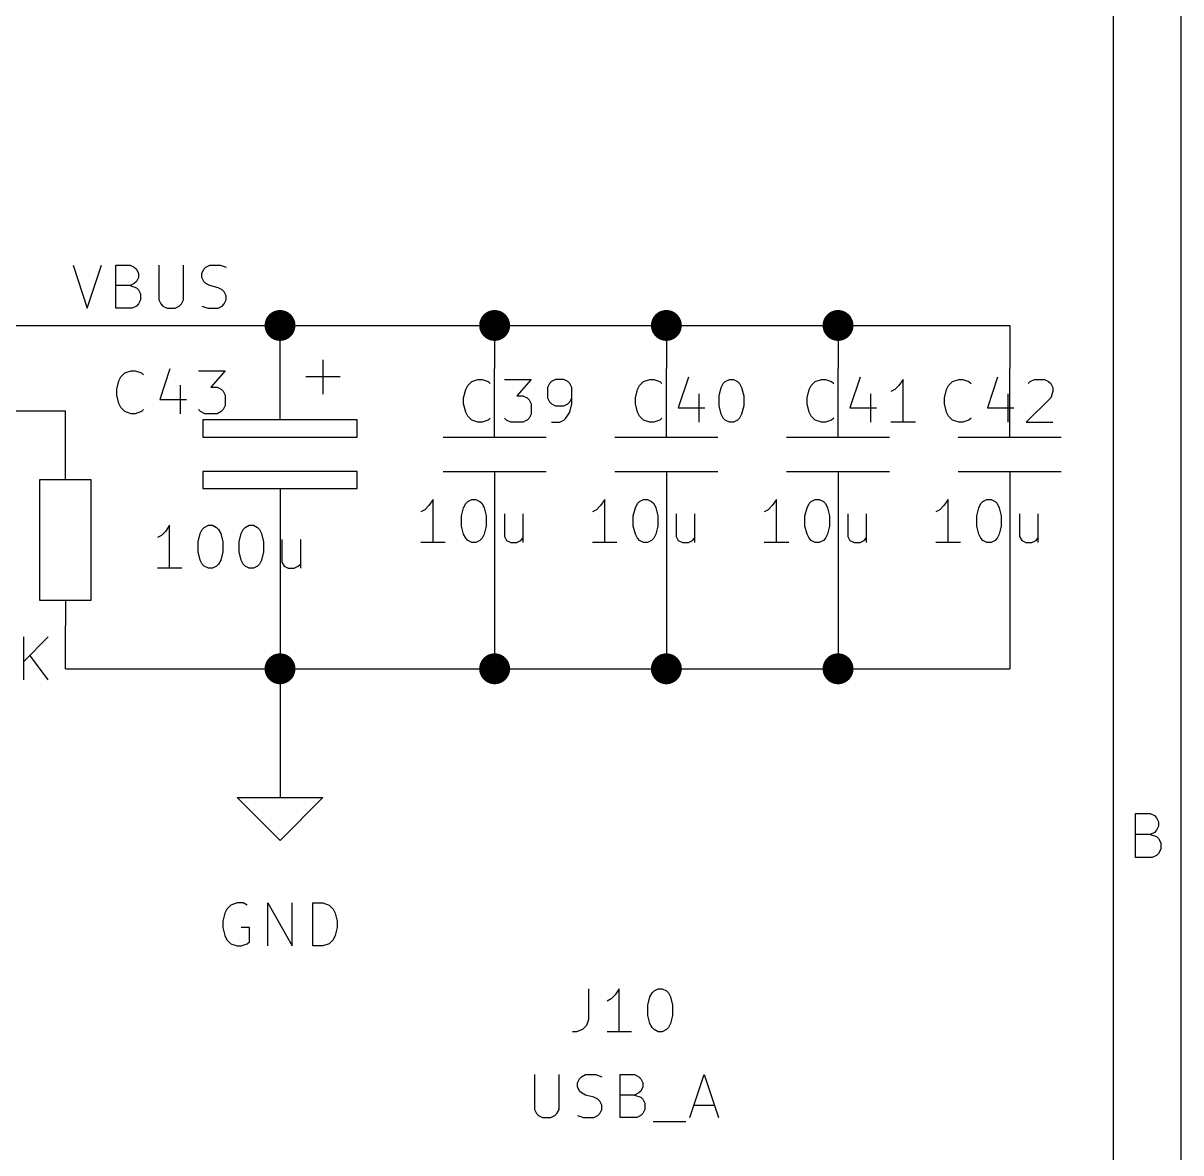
# Model space of a CAD drawing. Extents: x 0.4 to 11.3, y -7.9 to -0.4.
# Drawn here: x 9.951 to 11.299, y -3.714 to -2.398 of the extents above; entities that cross this region are included whole.
import ezdxf

# ---------------------------------------------------------------- set-up
doc = ezdxf.new("R2010")
doc.units = 0
doc.header["$MEASUREMENT"] = 0
for name, color, linetype in [('CYAN2', 4, 'CONTINUOUS'), ('GRAY1', 251, 'CONTINUOUS'), ('GREEN3', 91, 'CONTINUOUS'), ('RED2', 1, 'CONTINUOUS')]:
    doc.layers.add(name, color=color, linetype=linetype)

msp = doc.modelspace()

# ---------------------------------------------------------------- linework, layer by layer
at = {"layer": 'CYAN2', "linetype": 'CONTINUOUS'}
for p, q in [((10.0694, -2.8052), (10.0766, -2.8028)), ((10.0766, -2.8028), (10.0813, -2.8028)), ((10.0813, -2.8028), (10.0885, -2.8052)), ((10.1218, -2.8004), (10.1099, -2.8361)), ((10.1551, -2.8028), (10.1861, -2.8028)), ((10.1861, -2.8028), (10.1694, -2.8219)), ((10.0599, -2.8242), (10.0623, -2.8147)), ((10.0623, -2.8147), (10.0647, -2.8099)), ((10.0647, -2.8099), (10.0694, -2.8052)), ((10.0885, -2.8052), (10.0909, -2.8076)), ((10.4687, -2.8199), (10.4734, -2.8152)), ((10.4687, -2.8199), (10.4734, -2.8152)), ((10.4734, -2.8152), (10.4806, -2.8128)), ((10.4734, -2.8152), (10.4806, -2.8128)), ((10.4806, -2.8128), (10.4853, -2.8128)), ((10.4806, -2.8128), (10.4853, -2.8128)), ((10.4853, -2.8128), (10.4925, -2.8152)), ((10.4853, -2.8128), (10.4925, -2.8152)), ((10.4925, -2.8152), (10.4949, -2.8176)), ((10.4925, -2.8152), (10.4949, -2.8176)), ((10.5115, -2.8128), (10.5425, -2.8128)), ((10.5115, -2.8128), (10.5425, -2.8128)), ((10.5425, -2.8128), (10.5258, -2.8319)), ((10.5425, -2.8128), (10.5258, -2.8319)), ((10.5639, -2.8176), (10.5615, -2.8223)), ((10.5639, -2.8176), (10.5615, -2.8223)), ((10.5663, -2.8152), (10.5639, -2.8176)), ((10.5663, -2.8152), (10.5639, -2.8176)), ((10.571, -2.8128), (10.5663, -2.8152)), ((10.571, -2.8128), (10.5663, -2.8152)), ((10.5806, -2.8128), (10.571, -2.8128)), ((10.5806, -2.8128), (10.571, -2.8128)), ((10.5853, -2.8152), (10.5806, -2.8128)), ((10.5853, -2.8152), (10.5806, -2.8128)), ((10.5877, -2.8176), (10.5853, -2.8152)), ((10.5877, -2.8176), (10.5853, -2.8152)), ((10.5901, -2.8223), (10.5877, -2.8176)), ((10.5901, -2.8223), (10.5877, -2.8176)), ((10.6687, -2.8199), (10.6734, -2.8152)), ((10.6687, -2.8199), (10.6734, -2.8152)), ((10.6734, -2.8152), (10.6806, -2.8128)), ((10.6734, -2.8152), (10.6806, -2.8128)), ((10.6806, -2.8128), (10.6853, -2.8128)), ((10.6806, -2.8128), (10.6853, -2.8128)), ((10.6853, -2.8128), (10.6925, -2.8152)), ((10.6853, -2.8128), (10.6925, -2.8152)), ((10.6925, -2.8152), (10.6949, -2.8176)), ((10.6925, -2.8152), (10.6949, -2.8176)), ((10.7258, -2.8104), (10.7139, -2.8461)), ((10.7258, -2.8104), (10.7139, -2.8461)), ((10.7639, -2.8223), (10.7663, -2.8176)), ((10.7639, -2.8223), (10.7663, -2.8176)), ((10.7663, -2.8176), (10.7687, -2.8152)), ((10.7663, -2.8176), (10.7687, -2.8152)), ((10.7687, -2.8152), (10.7734, -2.8128)), ((10.7687, -2.8152), (10.7734, -2.8128)), ((10.7734, -2.8128), (10.7782, -2.8128)), ((10.7734, -2.8128), (10.7782, -2.8128)), ((10.7782, -2.8128), (10.7829, -2.8152)), ((10.7782, -2.8128), (10.7829, -2.8152)), ((10.7829, -2.8152), (10.7853, -2.8176)), ((10.7829, -2.8152), (10.7853, -2.8176)), ((10.7853, -2.8176), (10.7877, -2.8223)), ((10.7853, -2.8176), (10.7877, -2.8223)), ((10.8687, -2.8199), (10.8734, -2.8152)), ((10.8687, -2.8199), (10.8734, -2.8152)), ((10.8734, -2.8152), (10.8806, -2.8128)), ((10.8734, -2.8152), (10.8806, -2.8128)), ((10.8806, -2.8128), (10.8853, -2.8128)), ((10.8806, -2.8128), (10.8853, -2.8128)), ((10.8853, -2.8128), (10.8925, -2.8152)), ((10.8853, -2.8128), (10.8925, -2.8152)), ((10.8925, -2.8152), (10.8949, -2.8176)), ((10.8925, -2.8152), (10.8949, -2.8176)), ((10.9258, -2.8104), (10.9139, -2.8461)), ((10.9258, -2.8104), (10.9139, -2.8461)), ((10.9758, -2.8128), (10.971, -2.8199)), ((10.9758, -2.8128), (10.971, -2.8199)), ((10.9758, -2.8628), (10.9758, -2.8128)), ((10.9758, -2.8628), (10.9758, -2.8128)), ((11.0287, -2.8199), (11.0334, -2.8152)), ((11.0287, -2.8199), (11.0334, -2.8152)), ((11.0334, -2.8152), (11.0406, -2.8128)), ((11.0334, -2.8152), (11.0406, -2.8128)), ((11.0406, -2.8128), (11.0453, -2.8128)), ((11.0406, -2.8128), (11.0453, -2.8128)), ((11.0453, -2.8128), (11.0525, -2.8152)), ((11.0453, -2.8128), (11.0525, -2.8152)), ((11.0525, -2.8152), (11.0549, -2.8176)), ((11.0525, -2.8152), (11.0549, -2.8176)), ((11.0858, -2.8104), (11.0739, -2.8461)), ((11.0858, -2.8104), (11.0739, -2.8461)), ((11.1215, -2.8176), (11.1239, -2.8152)), ((11.1215, -2.8176), (11.1239, -2.8152)), ((11.1239, -2.8152), (11.1287, -2.8128)), ((11.1239, -2.8152), (11.1287, -2.8128)), ((11.1287, -2.8128), (11.1406, -2.8128)), ((11.1287, -2.8128), (11.1406, -2.8128)), ((11.1406, -2.8128), (11.1453, -2.8152)), ((11.1406, -2.8128), (11.1453, -2.8152)), ((11.1453, -2.8152), (11.1477, -2.8176)), ((11.1453, -2.8152), (11.1477, -2.8176)), ((11.1477, -2.8176), (11.1501, -2.8223)), ((11.1477, -2.8176), (11.1501, -2.8223)), ((10.0599, -2.8314), (10.0599, -2.8242)), ((10.0623, -2.8409), (10.0599, -2.8314)), ((10.1337, -2.8195), (10.1337, -2.8528)), ((10.1694, -2.8219), (10.1766, -2.8219)), ((10.1766, -2.8219), (10.1813, -2.8242)), ((10.1813, -2.8242), (10.1837, -2.8266)), ((10.1837, -2.8266), (10.1861, -2.8314)), ((10.1861, -2.8314), (10.1861, -2.8433)), ((10.4639, -2.8342), (10.4663, -2.8247)), ((10.4639, -2.8342), (10.4663, -2.8247)), ((10.4663, -2.8247), (10.4687, -2.8199)), ((10.4663, -2.8247), (10.4687, -2.8199)), ((10.5615, -2.8223), (10.5615, -2.8342)), ((10.5615, -2.8223), (10.5615, -2.8342)), ((10.5901, -2.8414), (10.5901, -2.8223)), ((10.5901, -2.8414), (10.5901, -2.8223)), ((10.6639, -2.8342), (10.6663, -2.8247)), ((10.6639, -2.8342), (10.6663, -2.8247)), ((10.6663, -2.8247), (10.6687, -2.8199)), ((10.6663, -2.8247), (10.6687, -2.8199)), ((10.7377, -2.8295), (10.7377, -2.8628)), ((10.7377, -2.8295), (10.7377, -2.8628)), ((10.7615, -2.8319), (10.7639, -2.8223)), ((10.7615, -2.8319), (10.7639, -2.8223)), ((10.7877, -2.8223), (10.7901, -2.8319)), ((10.7877, -2.8223), (10.7901, -2.8319)), ((10.8639, -2.8342), (10.8663, -2.8247)), ((10.8639, -2.8342), (10.8663, -2.8247)), ((10.8663, -2.8247), (10.8687, -2.8199)), ((10.8663, -2.8247), (10.8687, -2.8199)), ((10.9377, -2.8295), (10.9377, -2.8628)), ((10.9377, -2.8295), (10.9377, -2.8628)), ((10.9663, -2.8247), (10.9615, -2.8271)), ((10.9663, -2.8247), (10.9615, -2.8271)), ((10.971, -2.8199), (10.9663, -2.8247)), ((10.971, -2.8199), (10.9663, -2.8247)), ((11.0239, -2.8342), (11.0263, -2.8247)), ((11.0239, -2.8342), (11.0263, -2.8247)), ((11.0263, -2.8247), (11.0287, -2.8199)), ((11.0263, -2.8247), (11.0287, -2.8199)), ((11.0977, -2.8295), (11.0977, -2.8628)), ((11.0977, -2.8295), (11.0977, -2.8628)), ((11.1501, -2.8271), (11.1477, -2.8342)), ((11.1501, -2.8271), (11.1477, -2.8342)), ((11.1501, -2.8223), (11.1501, -2.8271)), ((11.1501, -2.8223), (11.1501, -2.8271)), ((10.0647, -2.8457), (10.0623, -2.8409)), ((10.1099, -2.8361), (10.1409, -2.8361)), ((10.1861, -2.8433), (10.1837, -2.848)), ((10.4639, -2.8414), (10.4639, -2.8342)), ((10.4639, -2.8414), (10.4639, -2.8342)), ((10.4663, -2.8509), (10.4639, -2.8414)), ((10.4663, -2.8509), (10.4639, -2.8414)), ((10.5258, -2.8319), (10.5329, -2.8319)), ((10.5258, -2.8319), (10.5329, -2.8319)), ((10.5329, -2.8319), (10.5377, -2.8342)), ((10.5329, -2.8319), (10.5377, -2.8342)), ((10.5377, -2.8342), (10.5401, -2.8366)), ((10.5377, -2.8342), (10.5401, -2.8366)), ((10.5401, -2.8366), (10.5425, -2.8414)), ((10.5401, -2.8366), (10.5425, -2.8414)), ((10.5425, -2.8414), (10.5425, -2.8533)), ((10.5425, -2.8414), (10.5425, -2.8533)), ((10.5615, -2.8342), (10.5639, -2.839)), ((10.5615, -2.8342), (10.5639, -2.839)), ((10.5639, -2.839), (10.5663, -2.8414)), ((10.5639, -2.839), (10.5663, -2.8414)), ((10.5663, -2.8414), (10.571, -2.8438)), ((10.5663, -2.8414), (10.571, -2.8438)), ((10.571, -2.8438), (10.5806, -2.8438)), ((10.571, -2.8438), (10.5806, -2.8438)), ((10.5806, -2.8438), (10.5853, -2.8414)), ((10.5806, -2.8438), (10.5853, -2.8414)), ((10.5853, -2.8414), (10.5877, -2.839)), ((10.5853, -2.8414), (10.5877, -2.839)), ((10.5877, -2.839), (10.5901, -2.8342)), ((10.5877, -2.839), (10.5901, -2.8342)), ((10.5877, -2.8509), (10.5901, -2.8414)), ((10.5877, -2.8509), (10.5901, -2.8414)), ((10.6639, -2.8414), (10.6639, -2.8342)), ((10.6639, -2.8414), (10.6639, -2.8342)), ((10.6663, -2.8509), (10.6639, -2.8414)), ((10.6663, -2.8509), (10.6639, -2.8414)), ((10.7615, -2.8438), (10.7615, -2.8319)), ((10.7615, -2.8438), (10.7615, -2.8319)), ((10.7639, -2.8533), (10.7615, -2.8438)), ((10.7639, -2.8533), (10.7615, -2.8438)), ((10.7901, -2.8438), (10.7877, -2.8533)), ((10.7901, -2.8438), (10.7877, -2.8533)), ((10.7901, -2.8319), (10.7901, -2.8438)), ((10.7901, -2.8319), (10.7901, -2.8438)), ((10.8639, -2.8414), (10.8639, -2.8342)), ((10.8639, -2.8414), (10.8639, -2.8342)), ((10.8663, -2.8509), (10.8639, -2.8414)), ((10.8663, -2.8509), (10.8639, -2.8414)), ((11.0239, -2.8414), (11.0239, -2.8342)), ((11.0239, -2.8414), (11.0239, -2.8342)), ((11.0263, -2.8509), (11.0239, -2.8414)), ((11.0263, -2.8509), (11.0239, -2.8414)), ((11.1477, -2.8342), (11.1191, -2.8628)), ((11.1477, -2.8342), (11.1191, -2.8628)), ((10.0694, -2.8504), (10.0647, -2.8457)), ((10.0766, -2.8528), (10.0694, -2.8504)), ((10.0813, -2.8528), (10.0766, -2.8528)), ((10.0885, -2.8504), (10.0813, -2.8528)), ((10.0909, -2.848), (10.0885, -2.8504)), ((10.1575, -2.8504), (10.1551, -2.848)), ((10.1623, -2.8528), (10.1575, -2.8504)), ((10.1766, -2.8528), (10.1623, -2.8528)), ((10.1813, -2.8504), (10.1766, -2.8528)), ((10.1837, -2.848), (10.1813, -2.8504)), ((10.4687, -2.8557), (10.4663, -2.8509)), ((10.4687, -2.8557), (10.4663, -2.8509)), ((10.4734, -2.8604), (10.4687, -2.8557)), ((10.4734, -2.8604), (10.4687, -2.8557)), ((10.4949, -2.858), (10.4925, -2.8604)), ((10.4949, -2.858), (10.4925, -2.8604)), ((10.5139, -2.8604), (10.5115, -2.858)), ((10.5139, -2.8604), (10.5115, -2.858)), ((10.5401, -2.858), (10.5377, -2.8604)), ((10.5401, -2.858), (10.5377, -2.8604)), ((10.5425, -2.8533), (10.5401, -2.858)), ((10.5425, -2.8533), (10.5401, -2.858)), ((10.5806, -2.8604), (10.5829, -2.858)), ((10.5806, -2.8604), (10.5829, -2.858)), ((10.5829, -2.858), (10.5877, -2.8509)), ((10.5829, -2.858), (10.5877, -2.8509)), ((10.6687, -2.8557), (10.6663, -2.8509)), ((10.6687, -2.8557), (10.6663, -2.8509)), ((10.6734, -2.8604), (10.6687, -2.8557)), ((10.6734, -2.8604), (10.6687, -2.8557)), ((10.6949, -2.858), (10.6925, -2.8604)), ((10.6949, -2.858), (10.6925, -2.8604)), ((10.7139, -2.8461), (10.7449, -2.8461)), ((10.7139, -2.8461), (10.7449, -2.8461)), ((10.7663, -2.858), (10.7639, -2.8533)), ((10.7663, -2.858), (10.7639, -2.8533)), ((10.7687, -2.8604), (10.7663, -2.858)), ((10.7687, -2.8604), (10.7663, -2.858)), ((10.7853, -2.858), (10.7829, -2.8604)), ((10.7853, -2.858), (10.7829, -2.8604)), ((10.7877, -2.8533), (10.7853, -2.858)), ((10.7877, -2.8533), (10.7853, -2.858)), ((10.8687, -2.8557), (10.8663, -2.8509)), ((10.8687, -2.8557), (10.8663, -2.8509)), ((10.8734, -2.8604), (10.8687, -2.8557)), ((10.8734, -2.8604), (10.8687, -2.8557)), ((10.8949, -2.858), (10.8925, -2.8604)), ((10.8949, -2.858), (10.8925, -2.8604)), ((10.9139, -2.8461), (10.9449, -2.8461)), ((10.9139, -2.8461), (10.9449, -2.8461)), ((11.0287, -2.8557), (11.0263, -2.8509)), ((11.0287, -2.8557), (11.0263, -2.8509)), ((11.0334, -2.8604), (11.0287, -2.8557)), ((11.0334, -2.8604), (11.0287, -2.8557)), ((11.0549, -2.858), (11.0525, -2.8604)), ((11.0549, -2.858), (11.0525, -2.8604)), ((11.0739, -2.8461), (11.1049, -2.8461)), ((11.0739, -2.8461), (11.1049, -2.8461)), ((10.4806, -2.8628), (10.4734, -2.8604)), ((10.4806, -2.8628), (10.4734, -2.8604)), ((10.4853, -2.8628), (10.4806, -2.8628)), ((10.4853, -2.8628), (10.4806, -2.8628)), ((10.4925, -2.8604), (10.4853, -2.8628)), ((10.4925, -2.8604), (10.4853, -2.8628)), ((10.5187, -2.8628), (10.5139, -2.8604)), ((10.5187, -2.8628), (10.5139, -2.8604)), ((10.5329, -2.8628), (10.5187, -2.8628)), ((10.5329, -2.8628), (10.5187, -2.8628)), ((10.5377, -2.8604), (10.5329, -2.8628)), ((10.5377, -2.8604), (10.5329, -2.8628)), ((10.5663, -2.8628), (10.5758, -2.8628)), ((10.5663, -2.8628), (10.5758, -2.8628)), ((10.5758, -2.8628), (10.5806, -2.8604)), ((10.5758, -2.8628), (10.5806, -2.8604)), ((10.6806, -2.8628), (10.6734, -2.8604)), ((10.6806, -2.8628), (10.6734, -2.8604)), ((10.6853, -2.8628), (10.6806, -2.8628)), ((10.6853, -2.8628), (10.6806, -2.8628)), ((10.6925, -2.8604), (10.6853, -2.8628)), ((10.6925, -2.8604), (10.6853, -2.8628)), ((10.7734, -2.8628), (10.7687, -2.8604)), ((10.7734, -2.8628), (10.7687, -2.8604)), ((10.7782, -2.8628), (10.7734, -2.8628)), ((10.7782, -2.8628), (10.7734, -2.8628)), ((10.7829, -2.8604), (10.7782, -2.8628)), ((10.7829, -2.8604), (10.7782, -2.8628)), ((10.8806, -2.8628), (10.8734, -2.8604)), ((10.8806, -2.8628), (10.8734, -2.8604)), ((10.8853, -2.8628), (10.8806, -2.8628)), ((10.8853, -2.8628), (10.8806, -2.8628)), ((10.8925, -2.8604), (10.8853, -2.8628)), ((10.8925, -2.8604), (10.8853, -2.8628)), ((10.9901, -2.8628), (10.9615, -2.8628)), ((10.9901, -2.8628), (10.9615, -2.8628)), ((11.0406, -2.8628), (11.0334, -2.8604)), ((11.0406, -2.8628), (11.0334, -2.8604)), ((11.0453, -2.8628), (11.0406, -2.8628)), ((11.0453, -2.8628), (11.0406, -2.8628)), ((11.0525, -2.8604), (11.0453, -2.8628)), ((11.0525, -2.8604), (11.0453, -2.8628)), ((11.1191, -2.8628), (11.1501, -2.8628)), ((11.1191, -2.8628), (11.1501, -2.8628)), ((10.4282, -2.9528), (10.4234, -2.9599)), ((10.4282, -2.9528), (10.4234, -2.9599)), ((10.4282, -3.0028), (10.4282, -2.9528)), ((10.4282, -3.0028), (10.4282, -2.9528)), ((10.4687, -2.9552), (10.4734, -2.9528)), ((10.4687, -2.9552), (10.4734, -2.9528)), ((10.4734, -2.9528), (10.4782, -2.9528)), ((10.4734, -2.9528), (10.4782, -2.9528)), ((10.4782, -2.9528), (10.4829, -2.9552)), ((10.4782, -2.9528), (10.4829, -2.9552)), ((10.6282, -2.9528), (10.6234, -2.9599)), ((10.6282, -2.9528), (10.6234, -2.9599)), ((10.6282, -3.0028), (10.6282, -2.9528)), ((10.6282, -3.0028), (10.6282, -2.9528)), ((10.6687, -2.9552), (10.6734, -2.9528)), ((10.6687, -2.9552), (10.6734, -2.9528)), ((10.6734, -2.9528), (10.6782, -2.9528)), ((10.6734, -2.9528), (10.6782, -2.9528)), ((10.6782, -2.9528), (10.6829, -2.9552)), ((10.6782, -2.9528), (10.6829, -2.9552)), ((10.8282, -2.9528), (10.8234, -2.9599)), ((10.8282, -2.9528), (10.8234, -2.9599)), ((10.8282, -3.0028), (10.8282, -2.9528)), ((10.8282, -3.0028), (10.8282, -2.9528)), ((10.8687, -2.9552), (10.8734, -2.9528)), ((10.8687, -2.9552), (10.8734, -2.9528)), ((10.8734, -2.9528), (10.8782, -2.9528)), ((10.8734, -2.9528), (10.8782, -2.9528)), ((10.8782, -2.9528), (10.8829, -2.9552)), ((10.8782, -2.9528), (10.8829, -2.9552)), ((11.0282, -2.9528), (11.0234, -2.9599)), ((11.0282, -2.9528), (11.0234, -2.9599)), ((11.0282, -3.0028), (11.0282, -2.9528)), ((11.0282, -3.0028), (11.0282, -2.9528)), ((11.0687, -2.9552), (11.0734, -2.9528)), ((11.0687, -2.9552), (11.0734, -2.9528)), ((11.0734, -2.9528), (11.0782, -2.9528)), ((11.0734, -2.9528), (11.0782, -2.9528)), ((11.0782, -2.9528), (11.0829, -2.9552)), ((11.0782, -2.9528), (11.0829, -2.9552)), ((10.4187, -2.9647), (10.4139, -2.9671)), ((10.4187, -2.9647), (10.4139, -2.9671)), ((10.4234, -2.9599), (10.4187, -2.9647)), ((10.4234, -2.9599), (10.4187, -2.9647)), ((10.4615, -2.9719), (10.4639, -2.9623)), ((10.4615, -2.9719), (10.4639, -2.9623)), ((10.4639, -2.9623), (10.4663, -2.9576)), ((10.4639, -2.9623), (10.4663, -2.9576)), ((10.4663, -2.9576), (10.4687, -2.9552)), ((10.4663, -2.9576), (10.4687, -2.9552)), ((10.4829, -2.9552), (10.4853, -2.9576)), ((10.4829, -2.9552), (10.4853, -2.9576)), ((10.4853, -2.9576), (10.4877, -2.9623)), ((10.4853, -2.9576), (10.4877, -2.9623)), ((10.4877, -2.9623), (10.4901, -2.9719)), ((10.4877, -2.9623), (10.4901, -2.9719)), ((10.6187, -2.9647), (10.6139, -2.9671)), ((10.6187, -2.9647), (10.6139, -2.9671)), ((10.6234, -2.9599), (10.6187, -2.9647)), ((10.6234, -2.9599), (10.6187, -2.9647)), ((10.6615, -2.9719), (10.6639, -2.9623)), ((10.6615, -2.9719), (10.6639, -2.9623)), ((10.6639, -2.9623), (10.6663, -2.9576)), ((10.6639, -2.9623), (10.6663, -2.9576)), ((10.6663, -2.9576), (10.6687, -2.9552)), ((10.6663, -2.9576), (10.6687, -2.9552)), ((10.6829, -2.9552), (10.6853, -2.9576)), ((10.6829, -2.9552), (10.6853, -2.9576)), ((10.6853, -2.9576), (10.6877, -2.9623)), ((10.6853, -2.9576), (10.6877, -2.9623)), ((10.6877, -2.9623), (10.6901, -2.9719)), ((10.6877, -2.9623), (10.6901, -2.9719)), ((10.8187, -2.9647), (10.8139, -2.9671)), ((10.8187, -2.9647), (10.8139, -2.9671)), ((10.8234, -2.9599), (10.8187, -2.9647)), ((10.8234, -2.9599), (10.8187, -2.9647)), ((10.8615, -2.9719), (10.8639, -2.9623)), ((10.8615, -2.9719), (10.8639, -2.9623)), ((10.8639, -2.9623), (10.8663, -2.9576)), ((10.8639, -2.9623), (10.8663, -2.9576)), ((10.8663, -2.9576), (10.8687, -2.9552)), ((10.8663, -2.9576), (10.8687, -2.9552)), ((10.8829, -2.9552), (10.8853, -2.9576)), ((10.8829, -2.9552), (10.8853, -2.9576)), ((10.8853, -2.9576), (10.8877, -2.9623)), ((10.8853, -2.9576), (10.8877, -2.9623)), ((10.8877, -2.9623), (10.8901, -2.9719)), ((10.8877, -2.9623), (10.8901, -2.9719)), ((11.0187, -2.9647), (11.0139, -2.9671)), ((11.0187, -2.9647), (11.0139, -2.9671)), ((11.0234, -2.9599), (11.0187, -2.9647)), ((11.0234, -2.9599), (11.0187, -2.9647)), ((11.0615, -2.9719), (11.0639, -2.9623)), ((11.0615, -2.9719), (11.0639, -2.9623)), ((11.0639, -2.9623), (11.0663, -2.9576)), ((11.0639, -2.9623), (11.0663, -2.9576)), ((11.0663, -2.9576), (11.0687, -2.9552)), ((11.0663, -2.9576), (11.0687, -2.9552)), ((11.0829, -2.9552), (11.0853, -2.9576)), ((11.0829, -2.9552), (11.0853, -2.9576)), ((11.0853, -2.9576), (11.0877, -2.9623)), ((11.0853, -2.9576), (11.0877, -2.9623)), ((11.0877, -2.9623), (11.0901, -2.9719)), ((11.0877, -2.9623), (11.0901, -2.9719)), ((10.4615, -2.9838), (10.4615, -2.9719)), ((10.4615, -2.9838), (10.4615, -2.9719)), ((10.4901, -2.9719), (10.4901, -2.9838)), ((10.4901, -2.9719), (10.4901, -2.9838)), ((10.5115, -2.9695), (10.5115, -2.9957)), ((10.5115, -2.9695), (10.5115, -2.9957)), ((10.5329, -2.9695), (10.5329, -3.0028)), ((10.5329, -2.9695), (10.5329, -3.0028)), ((10.6615, -2.9838), (10.6615, -2.9719)), ((10.6615, -2.9838), (10.6615, -2.9719)), ((10.6901, -2.9719), (10.6901, -2.9838)), ((10.6901, -2.9719), (10.6901, -2.9838)), ((10.7115, -2.9695), (10.7115, -2.9957)), ((10.7115, -2.9695), (10.7115, -2.9957)), ((10.7329, -2.9695), (10.7329, -3.0028)), ((10.7329, -2.9695), (10.7329, -3.0028)), ((10.8615, -2.9838), (10.8615, -2.9719)), ((10.8615, -2.9838), (10.8615, -2.9719)), ((10.8901, -2.9719), (10.8901, -2.9838)), ((10.8901, -2.9719), (10.8901, -2.9838)), ((10.9115, -2.9695), (10.9115, -2.9957)), ((10.9115, -2.9695), (10.9115, -2.9957)), ((10.9329, -2.9695), (10.9329, -3.0028)), ((10.9329, -2.9695), (10.9329, -3.0028)), ((11.0615, -2.9838), (11.0615, -2.9719)), ((11.0615, -2.9838), (11.0615, -2.9719)), ((11.0901, -2.9719), (11.0901, -2.9838)), ((11.0901, -2.9719), (11.0901, -2.9838)), ((11.1115, -2.9695), (11.1115, -2.9957)), ((11.1115, -2.9695), (11.1115, -2.9957)), ((11.1329, -2.9695), (11.1329, -3.0028)), ((11.1329, -2.9695), (11.1329, -3.0028)), ((10.1166, -2.9899), (10.1118, -2.9947)), ((10.1213, -2.9828), (10.1166, -2.9899)), ((10.1213, -3.0328), (10.1213, -2.9828)), ((10.1547, -3.0019), (10.1571, -2.9923)), ((10.1571, -2.9923), (10.1594, -2.9876)), ((10.1594, -2.9876), (10.1618, -2.9852)), ((10.1618, -2.9852), (10.1666, -2.9828)), ((10.1666, -2.9828), (10.1713, -2.9828)), ((10.1713, -2.9828), (10.1761, -2.9852)), ((10.1761, -2.9852), (10.1785, -2.9876)), ((10.1785, -2.9876), (10.1809, -2.9923)), ((10.1809, -2.9923), (10.1832, -3.0019)), ((10.2023, -3.0019), (10.2047, -2.9923)), ((10.2047, -2.9923), (10.2071, -2.9876)), ((10.2071, -2.9876), (10.2094, -2.9852)), ((10.2094, -2.9852), (10.2142, -2.9828)), ((10.2142, -2.9828), (10.219, -2.9828)), ((10.219, -2.9828), (10.2237, -2.9852)), ((10.2237, -2.9852), (10.2261, -2.9876)), ((10.2261, -2.9876), (10.2285, -2.9923)), ((10.2285, -2.9923), (10.2309, -3.0019)), ((10.4639, -2.9933), (10.4615, -2.9838)), ((10.4639, -2.9933), (10.4615, -2.9838)), ((10.4663, -2.998), (10.4639, -2.9933)), ((10.4663, -2.998), (10.4639, -2.9933)), ((10.4877, -2.9933), (10.4853, -2.998)), ((10.4877, -2.9933), (10.4853, -2.998)), ((10.4901, -2.9838), (10.4877, -2.9933)), ((10.4901, -2.9838), (10.4877, -2.9933)), ((10.6639, -2.9933), (10.6615, -2.9838)), ((10.6639, -2.9933), (10.6615, -2.9838)), ((10.6663, -2.998), (10.6639, -2.9933)), ((10.6663, -2.998), (10.6639, -2.9933)), ((10.6877, -2.9933), (10.6853, -2.998)), ((10.6877, -2.9933), (10.6853, -2.998)), ((10.6901, -2.9838), (10.6877, -2.9933)), ((10.6901, -2.9838), (10.6877, -2.9933)), ((10.8639, -2.9933), (10.8615, -2.9838)), ((10.8639, -2.9933), (10.8615, -2.9838)), ((10.8663, -2.998), (10.8639, -2.9933)), ((10.8663, -2.998), (10.8639, -2.9933)), ((10.8877, -2.9933), (10.8853, -2.998)), ((10.8877, -2.9933), (10.8853, -2.998)), ((10.8901, -2.9838), (10.8877, -2.9933)), ((10.8901, -2.9838), (10.8877, -2.9933)), ((11.0639, -2.9933), (11.0615, -2.9838)), ((11.0639, -2.9933), (11.0615, -2.9838)), ((11.0663, -2.998), (11.0639, -2.9933)), ((11.0663, -2.998), (11.0639, -2.9933)), ((11.0877, -2.9933), (11.0853, -2.998)), ((11.0877, -2.9933), (11.0853, -2.998)), ((11.0901, -2.9838), (11.0877, -2.9933)), ((11.0901, -2.9838), (11.0877, -2.9933)), ((10.1118, -2.9947), (10.1071, -2.9971)), ((10.1547, -3.0138), (10.1547, -3.0019)), ((10.1832, -3.0019), (10.1832, -3.0138)), ((10.2023, -3.0138), (10.2023, -3.0019)), ((10.2309, -3.0019), (10.2309, -3.0138)), ((10.2523, -2.9995), (10.2523, -3.0257)), ((10.2737, -2.9995), (10.2737, -3.0328)), ((10.4425, -3.0028), (10.4139, -3.0028)), ((10.4425, -3.0028), (10.4139, -3.0028)), ((10.4687, -3.0004), (10.4663, -2.998)), ((10.4687, -3.0004), (10.4663, -2.998)), ((10.4734, -3.0028), (10.4687, -3.0004)), ((10.4734, -3.0028), (10.4687, -3.0004)), ((10.4782, -3.0028), (10.4734, -3.0028)), ((10.4782, -3.0028), (10.4734, -3.0028)), ((10.4829, -3.0004), (10.4782, -3.0028)), ((10.4829, -3.0004), (10.4782, -3.0028)), ((10.4853, -2.998), (10.4829, -3.0004)), ((10.4853, -2.998), (10.4829, -3.0004)), ((10.5115, -2.9957), (10.5139, -3.0004)), ((10.5115, -2.9957), (10.5139, -3.0004)), ((10.5139, -3.0004), (10.5187, -3.0028)), ((10.5139, -3.0004), (10.5187, -3.0028)), ((10.5187, -3.0028), (10.5258, -3.0028)), ((10.5187, -3.0028), (10.5258, -3.0028)), ((10.5258, -3.0028), (10.5306, -3.0004)), ((10.5258, -3.0028), (10.5306, -3.0004)), ((10.5306, -3.0004), (10.5329, -2.998)), ((10.5306, -3.0004), (10.5329, -2.998)), ((10.6425, -3.0028), (10.6139, -3.0028)), ((10.6425, -3.0028), (10.6139, -3.0028)), ((10.6687, -3.0004), (10.6663, -2.998)), ((10.6687, -3.0004), (10.6663, -2.998)), ((10.6734, -3.0028), (10.6687, -3.0004)), ((10.6734, -3.0028), (10.6687, -3.0004)), ((10.6782, -3.0028), (10.6734, -3.0028)), ((10.6782, -3.0028), (10.6734, -3.0028)), ((10.6829, -3.0004), (10.6782, -3.0028)), ((10.6829, -3.0004), (10.6782, -3.0028)), ((10.6853, -2.998), (10.6829, -3.0004)), ((10.6853, -2.998), (10.6829, -3.0004)), ((10.7115, -2.9957), (10.7139, -3.0004)), ((10.7115, -2.9957), (10.7139, -3.0004)), ((10.7139, -3.0004), (10.7187, -3.0028)), ((10.7139, -3.0004), (10.7187, -3.0028)), ((10.7187, -3.0028), (10.7258, -3.0028)), ((10.7187, -3.0028), (10.7258, -3.0028)), ((10.7258, -3.0028), (10.7306, -3.0004)), ((10.7258, -3.0028), (10.7306, -3.0004)), ((10.7306, -3.0004), (10.7329, -2.998)), ((10.7306, -3.0004), (10.7329, -2.998)), ((10.8425, -3.0028), (10.8139, -3.0028)), ((10.8425, -3.0028), (10.8139, -3.0028)), ((10.8687, -3.0004), (10.8663, -2.998)), ((10.8687, -3.0004), (10.8663, -2.998)), ((10.8734, -3.0028), (10.8687, -3.0004)), ((10.8734, -3.0028), (10.8687, -3.0004)), ((10.8782, -3.0028), (10.8734, -3.0028)), ((10.8782, -3.0028), (10.8734, -3.0028)), ((10.8829, -3.0004), (10.8782, -3.0028)), ((10.8829, -3.0004), (10.8782, -3.0028)), ((10.8853, -2.998), (10.8829, -3.0004)), ((10.8853, -2.998), (10.8829, -3.0004)), ((10.9115, -2.9957), (10.9139, -3.0004)), ((10.9115, -2.9957), (10.9139, -3.0004)), ((10.9139, -3.0004), (10.9187, -3.0028)), ((10.9139, -3.0004), (10.9187, -3.0028)), ((10.9187, -3.0028), (10.9258, -3.0028)), ((10.9187, -3.0028), (10.9258, -3.0028)), ((10.9258, -3.0028), (10.9306, -3.0004)), ((10.9258, -3.0028), (10.9306, -3.0004)), ((10.9306, -3.0004), (10.9329, -2.998)), ((10.9306, -3.0004), (10.9329, -2.998)), ((11.0425, -3.0028), (11.0139, -3.0028)), ((11.0425, -3.0028), (11.0139, -3.0028)), ((11.0687, -3.0004), (11.0663, -2.998)), ((11.0687, -3.0004), (11.0663, -2.998)), ((11.0734, -3.0028), (11.0687, -3.0004)), ((11.0734, -3.0028), (11.0687, -3.0004)), ((11.0782, -3.0028), (11.0734, -3.0028)), ((11.0782, -3.0028), (11.0734, -3.0028)), ((11.0829, -3.0004), (11.0782, -3.0028)), ((11.0829, -3.0004), (11.0782, -3.0028)), ((11.0853, -2.998), (11.0829, -3.0004)), ((11.0853, -2.998), (11.0829, -3.0004)), ((11.1115, -2.9957), (11.1139, -3.0004)), ((11.1115, -2.9957), (11.1139, -3.0004)), ((11.1139, -3.0004), (11.1187, -3.0028)), ((11.1139, -3.0004), (11.1187, -3.0028)), ((11.1187, -3.0028), (11.1258, -3.0028)), ((11.1187, -3.0028), (11.1258, -3.0028)), ((11.1258, -3.0028), (11.1306, -3.0004)), ((11.1258, -3.0028), (11.1306, -3.0004)), ((11.1306, -3.0004), (11.1329, -2.998)), ((11.1306, -3.0004), (11.1329, -2.998)), ((10.1571, -3.0233), (10.1547, -3.0138)), ((10.1832, -3.0138), (10.1809, -3.0233)), ((10.2047, -3.0233), (10.2023, -3.0138)), ((10.2309, -3.0138), (10.2285, -3.0233)), ((10.1356, -3.0328), (10.1071, -3.0328)), ((10.1594, -3.028), (10.1571, -3.0233)), ((10.1618, -3.0304), (10.1594, -3.028)), ((10.1666, -3.0328), (10.1618, -3.0304)), ((10.1713, -3.0328), (10.1666, -3.0328)), ((10.1761, -3.0304), (10.1713, -3.0328)), ((10.1785, -3.028), (10.1761, -3.0304)), ((10.1809, -3.0233), (10.1785, -3.028)), ((10.2071, -3.028), (10.2047, -3.0233)), ((10.2094, -3.0304), (10.2071, -3.028)), ((10.2142, -3.0328), (10.2094, -3.0304)), ((10.219, -3.0328), (10.2142, -3.0328)), ((10.2237, -3.0304), (10.219, -3.0328)), ((10.2261, -3.028), (10.2237, -3.0304)), ((10.2285, -3.0233), (10.2261, -3.028)), ((10.2523, -3.0257), (10.2547, -3.0304)), ((10.2547, -3.0304), (10.2594, -3.0328)), ((10.2594, -3.0328), (10.2666, -3.0328)), ((10.2666, -3.0328), (10.2713, -3.0304)), ((10.2713, -3.0304), (10.2737, -3.028)), ((9.9515, -3.1628), (9.9515, -3.1128)), ((9.9801, -3.1128), (9.9515, -3.1414)), ((9.9801, -3.1628), (9.9587, -3.1342)), ((10.2, -3.4228), (10.1929, -3.4252)), ((10.2071, -3.4228), (10.2, -3.4228)), ((10.2119, -3.4252), (10.2071, -3.4228)), ((10.2357, -3.4728), (10.2357, -3.4228)), ((10.2357, -3.4228), (10.2643, -3.4728)), ((10.2643, -3.4728), (10.2643, -3.4228)), ((10.2881, -3.4728), (10.2881, -3.4228)), ((10.2881, -3.4228), (10.3, -3.4228)), ((10.3, -3.4228), (10.3071, -3.4252)), ((10.1857, -3.4347), (10.1833, -3.4442)), ((10.1881, -3.4299), (10.1857, -3.4347)), ((10.1929, -3.4252), (10.1881, -3.4299)), ((10.3071, -3.4252), (10.3119, -3.4299)), ((10.3119, -3.4299), (10.3143, -3.4347)), ((10.3143, -3.4347), (10.3167, -3.4442)), ((10.1833, -3.4442), (10.1833, -3.4514)), ((10.1833, -3.4514), (10.1857, -3.4609)), ((10.2143, -3.4514), (10.2048, -3.4514)), ((10.2143, -3.468), (10.2143, -3.4514)), ((10.3167, -3.4514), (10.3143, -3.4609)), ((10.3167, -3.4442), (10.3167, -3.4514)), ((10.1857, -3.4609), (10.1881, -3.4657)), ((10.3143, -3.4609), (10.3119, -3.4657)), ((10.1881, -3.4657), (10.1929, -3.4704)), ((10.1929, -3.4704), (10.2, -3.4728)), ((10.2, -3.4728), (10.2048, -3.4728)), ((10.2048, -3.4728), (10.2119, -3.4704)), ((10.2119, -3.4704), (10.2143, -3.468)), ((10.3, -3.4728), (10.2881, -3.4728)), ((10.3071, -3.4704), (10.3, -3.4728)), ((10.3119, -3.4657), (10.3071, -3.4704)), ((10.6095, -3.5228), (10.6095, -3.5585)), ((10.6095, -3.5228), (10.6095, -3.5585)), ((10.6405, -3.5299), (10.6357, -3.5347)), ((10.6405, -3.5299), (10.6357, -3.5347)), ((10.6452, -3.5228), (10.6405, -3.5299)), ((10.6452, -3.5228), (10.6405, -3.5299)), ((10.6452, -3.5728), (10.6452, -3.5228)), ((10.6452, -3.5728), (10.6452, -3.5228)), ((10.6786, -3.5419), (10.6809, -3.5323)), ((10.6786, -3.5419), (10.6809, -3.5323)), ((10.6809, -3.5323), (10.6833, -3.5276)), ((10.6809, -3.5323), (10.6833, -3.5276)), ((10.6833, -3.5276), (10.6857, -3.5252)), ((10.6833, -3.5276), (10.6857, -3.5252)), ((10.6857, -3.5252), (10.6905, -3.5228)), ((10.6857, -3.5252), (10.6905, -3.5228)), ((10.6905, -3.5228), (10.6952, -3.5228)), ((10.6905, -3.5228), (10.6952, -3.5228)), ((10.6952, -3.5228), (10.7, -3.5252)), ((10.6952, -3.5228), (10.7, -3.5252)), ((10.7, -3.5252), (10.7024, -3.5276)), ((10.7, -3.5252), (10.7024, -3.5276)), ((10.7024, -3.5276), (10.7048, -3.5323)), ((10.7024, -3.5276), (10.7048, -3.5323)), ((10.7048, -3.5323), (10.7071, -3.5419)), ((10.7048, -3.5323), (10.7071, -3.5419)), ((10.6357, -3.5347), (10.631, -3.5371)), ((10.6357, -3.5347), (10.631, -3.5371)), ((10.6786, -3.5538), (10.6786, -3.5419)), ((10.6786, -3.5538), (10.6786, -3.5419)), ((10.7071, -3.5419), (10.7071, -3.5538)), ((10.7071, -3.5419), (10.7071, -3.5538)), ((10.6095, -3.5585), (10.6071, -3.5657)), ((10.6095, -3.5585), (10.6071, -3.5657)), ((10.6809, -3.5633), (10.6786, -3.5538)), ((10.6809, -3.5633), (10.6786, -3.5538)), ((10.7071, -3.5538), (10.7048, -3.5633)), ((10.7071, -3.5538), (10.7048, -3.5633)), ((10.5952, -3.5728), (10.5905, -3.5728)), ((10.5952, -3.5728), (10.5905, -3.5728)), ((10.6024, -3.5704), (10.5952, -3.5728)), ((10.6024, -3.5704), (10.5952, -3.5728)), ((10.6071, -3.5657), (10.6024, -3.5704)), ((10.6071, -3.5657), (10.6024, -3.5704)), ((10.6595, -3.5728), (10.631, -3.5728)), ((10.6595, -3.5728), (10.631, -3.5728)), ((10.6833, -3.568), (10.6809, -3.5633)), ((10.6833, -3.568), (10.6809, -3.5633)), ((10.6857, -3.5704), (10.6833, -3.568)), ((10.6857, -3.5704), (10.6833, -3.568)), ((10.6905, -3.5728), (10.6857, -3.5704)), ((10.6905, -3.5728), (10.6857, -3.5704)), ((10.6952, -3.5728), (10.6905, -3.5728)), ((10.6952, -3.5728), (10.6905, -3.5728)), ((10.7, -3.5704), (10.6952, -3.5728)), ((10.7, -3.5704), (10.6952, -3.5728)), ((10.7024, -3.568), (10.7, -3.5704)), ((10.7024, -3.568), (10.7, -3.5704)), ((10.7048, -3.5633), (10.7024, -3.568)), ((10.7048, -3.5633), (10.7024, -3.568)), ((10.5464, -3.6228), (10.5464, -3.6633)), ((10.5464, -3.6228), (10.5464, -3.6633)), ((10.575, -3.6633), (10.575, -3.6228)), ((10.575, -3.6633), (10.575, -3.6228)), ((10.5988, -3.6276), (10.6012, -3.6252)), ((10.5988, -3.6276), (10.6012, -3.6252)), ((10.6012, -3.6252), (10.606, -3.6228)), ((10.6012, -3.6252), (10.606, -3.6228)), ((10.606, -3.6228), (10.6179, -3.6228)), ((10.606, -3.6228), (10.6179, -3.6228)), ((10.6179, -3.6228), (10.625, -3.6252)), ((10.6179, -3.6228), (10.625, -3.6252)), ((10.6464, -3.6728), (10.6464, -3.6228)), ((10.6464, -3.6228), (10.6631, -3.6228)), ((10.6464, -3.6728), (10.6464, -3.6228)), ((10.6464, -3.6228), (10.6631, -3.6228)), ((10.6631, -3.6228), (10.6679, -3.6252)), ((10.6631, -3.6228), (10.6679, -3.6252)), ((10.6679, -3.6252), (10.6702, -3.6276)), ((10.6679, -3.6252), (10.6702, -3.6276)), ((10.7274, -3.6728), (10.744, -3.6228)), ((10.7274, -3.6728), (10.744, -3.6228)), ((10.744, -3.6228), (10.7607, -3.6728)), ((10.744, -3.6228), (10.7607, -3.6728)), ((10.5964, -3.6323), (10.5988, -3.6276)), ((10.5964, -3.6323), (10.5988, -3.6276)), ((10.5964, -3.6371), (10.5964, -3.6323)), ((10.5964, -3.6371), (10.5964, -3.6323)), ((10.5988, -3.6419), (10.5964, -3.6371)), ((10.5988, -3.6419), (10.5964, -3.6371)), ((10.6702, -3.6276), (10.6726, -3.6323)), ((10.6702, -3.6276), (10.6726, -3.6323)), ((10.6726, -3.6371), (10.6702, -3.6419)), ((10.6726, -3.6371), (10.6702, -3.6419)), ((10.6726, -3.6323), (10.6726, -3.6371)), ((10.6726, -3.6323), (10.6726, -3.6371)), ((10.6012, -3.6442), (10.5988, -3.6419)), ((10.6012, -3.6442), (10.5988, -3.6419)), ((10.606, -3.6466), (10.6012, -3.6442)), ((10.606, -3.6466), (10.6012, -3.6442)), ((10.6155, -3.649), (10.606, -3.6466)), ((10.6155, -3.649), (10.606, -3.6466)), ((10.6202, -3.6514), (10.6155, -3.649)), ((10.6202, -3.6514), (10.6155, -3.649)), ((10.6226, -3.6538), (10.6202, -3.6514)), ((10.6226, -3.6538), (10.6202, -3.6514)), ((10.625, -3.6585), (10.6226, -3.6538)), ((10.625, -3.6585), (10.6226, -3.6538)), ((10.6631, -3.6466), (10.6464, -3.6466)), ((10.6631, -3.6466), (10.6464, -3.6466)), ((10.6679, -3.6442), (10.6631, -3.6466)), ((10.6679, -3.6442), (10.6631, -3.6466)), ((10.6631, -3.6466), (10.6702, -3.649)), ((10.6631, -3.6466), (10.6702, -3.649)), ((10.6702, -3.6419), (10.6679, -3.6442)), ((10.6702, -3.6419), (10.6679, -3.6442)), ((10.6702, -3.649), (10.6726, -3.6514)), ((10.6702, -3.649), (10.6726, -3.6514)), ((10.6726, -3.6514), (10.675, -3.6561)), ((10.6726, -3.6514), (10.675, -3.6561)), ((10.5464, -3.6633), (10.5488, -3.668)), ((10.5464, -3.6633), (10.5488, -3.668)), ((10.5726, -3.668), (10.575, -3.6633)), ((10.5726, -3.668), (10.575, -3.6633)), ((10.6226, -3.668), (10.625, -3.6633)), ((10.6226, -3.668), (10.625, -3.6633)), ((10.625, -3.6633), (10.625, -3.6585)), ((10.625, -3.6633), (10.625, -3.6585)), ((10.675, -3.6633), (10.6726, -3.668)), ((10.675, -3.6633), (10.6726, -3.668)), ((10.675, -3.6561), (10.675, -3.6633)), ((10.675, -3.6561), (10.675, -3.6633)), ((10.7321, -3.6585), (10.7559, -3.6585)), ((10.7321, -3.6585), (10.7559, -3.6585)), ((10.5488, -3.668), (10.5512, -3.6704)), ((10.5488, -3.668), (10.5512, -3.6704)), ((10.5512, -3.6704), (10.5559, -3.6728)), ((10.5512, -3.6704), (10.5559, -3.6728)), ((10.5559, -3.6728), (10.5655, -3.6728)), ((10.5559, -3.6728), (10.5655, -3.6728)), ((10.5655, -3.6728), (10.5702, -3.6704)), ((10.5655, -3.6728), (10.5702, -3.6704)), ((10.5702, -3.6704), (10.5726, -3.668)), ((10.5702, -3.6704), (10.5726, -3.668)), ((10.5964, -3.6704), (10.6036, -3.6728)), ((10.5964, -3.6704), (10.6036, -3.6728)), ((10.6036, -3.6728), (10.6155, -3.6728)), ((10.6036, -3.6728), (10.6155, -3.6728)), ((10.6155, -3.6728), (10.6202, -3.6704)), ((10.6155, -3.6728), (10.6202, -3.6704)), ((10.6202, -3.6704), (10.6226, -3.668)), ((10.6202, -3.6704), (10.6226, -3.668)), ((10.6655, -3.6728), (10.6464, -3.6728)), ((10.6655, -3.6728), (10.6464, -3.6728)), ((10.6702, -3.6704), (10.6655, -3.6728)), ((10.6702, -3.6704), (10.6655, -3.6728)), ((10.6726, -3.668), (10.6702, -3.6704)), ((10.6726, -3.668), (10.6702, -3.6704)), ((10.6845, -3.6776), (10.7226, -3.6776)), ((10.6845, -3.6776), (10.7226, -3.6776))]:
    msp.add_line(p, q, dxfattribs=at)
at = {"layer": 'GRAY1', "linetype": 'CONTINUOUS'}
for p, q in [((10.0089, -2.6798), (10.0255, -2.7298)), ((10.0255, -2.7298), (10.0422, -2.6798)), ((10.0589, -2.7298), (10.0589, -2.6798)), ((10.0589, -2.6798), (10.0755, -2.6798)), ((10.0755, -2.6798), (10.0803, -2.6822)), ((10.0803, -2.6822), (10.0827, -2.6846)), ((10.1089, -2.6798), (10.1089, -2.7203)), ((10.1374, -2.7203), (10.1374, -2.6798)), ((10.1613, -2.6846), (10.1636, -2.6822)), ((10.1636, -2.6822), (10.1684, -2.6798)), ((10.1684, -2.6798), (10.1803, -2.6798)), ((10.1803, -2.6798), (10.1874, -2.6822)), ((10.0827, -2.6846), (10.0851, -2.6893)), ((10.0851, -2.6941), (10.0827, -2.6988)), ((10.0851, -2.6893), (10.0851, -2.6941)), ((10.1589, -2.6893), (10.1613, -2.6846)), ((10.1589, -2.6941), (10.1589, -2.6893)), ((10.1613, -2.6988), (10.1589, -2.6941)), ((10.0755, -2.7036), (10.0589, -2.7036)), ((10.0803, -2.7012), (10.0755, -2.7036)), ((10.0755, -2.7036), (10.0827, -2.706)), ((10.0827, -2.6988), (10.0803, -2.7012)), ((10.0827, -2.706), (10.0851, -2.7084)), ((10.0851, -2.7084), (10.0874, -2.7131)), ((10.1636, -2.7012), (10.1613, -2.6988)), ((10.1684, -2.7036), (10.1636, -2.7012)), ((10.1779, -2.706), (10.1684, -2.7036)), ((10.1827, -2.7084), (10.1779, -2.706)), ((10.1851, -2.7108), (10.1827, -2.7084)), ((10.0874, -2.7203), (10.0851, -2.725)), ((10.0874, -2.7131), (10.0874, -2.7203)), ((10.1089, -2.7203), (10.1113, -2.725)), ((10.1351, -2.725), (10.1374, -2.7203)), ((10.1874, -2.7155), (10.1851, -2.7108)), ((10.1851, -2.725), (10.1874, -2.7203)), ((10.1874, -2.7203), (10.1874, -2.7155)), ((10.0779, -2.7298), (10.0589, -2.7298)), ((10.0827, -2.7274), (10.0779, -2.7298)), ((10.0851, -2.725), (10.0827, -2.7274)), ((10.1113, -2.725), (10.1136, -2.7274)), ((10.1136, -2.7274), (10.1184, -2.7298)), ((10.1184, -2.7298), (10.1279, -2.7298)), ((10.1279, -2.7298), (10.1327, -2.7274)), ((10.1327, -2.7274), (10.1351, -2.725)), ((10.1589, -2.7274), (10.166, -2.7298)), ((10.166, -2.7298), (10.1779, -2.7298)), ((10.1779, -2.7298), (10.1827, -2.7274)), ((10.1827, -2.7274), (10.1851, -2.725))]:
    msp.add_line(p, q, dxfattribs=at)
at = {"layer": 'GREEN3', "linetype": 'CONTINUOUS'}
for p, q in [((9.65, -2.75), (10.25, -2.75)), ((10.25, -2.75), (10.5, -2.75)), ((10.5, -2.75), (10.5, -2.8)), ((10.5, -2.75), (10.7, -2.75)), ((10.7, -2.75), (10.9, -2.75)), ((10.7, -2.75), (10.7, -2.8)), ((10.9, -2.75), (10.9, -2.8)), ((10.9, -2.75), (11.1, -2.75)), ((11.1, -2.75), (11.1, -2.8)), ((10, -2.85), (9.65, -2.85)), ((10, -2.9), (10, -2.85)), ((10.5, -3), (10.5, -3.15)), ((10.7, -3), (10.7, -3.15)), ((10.9, -3), (10.9, -3.15)), ((11.1, -3), (11.1, -3.15)), ((10.25, -3.05), (10.25, -3.15)), ((10, -3.15), (10, -3.1)), ((10, -3.15), (10.25, -3.15)), ((10.25, -3.15), (10.5, -3.15)), ((10.25, -3.15), (10.25, -3.25)), ((10.5, -3.15), (10.7, -3.15)), ((10.7, -3.15), (10.9, -3.15)), ((10.9, -3.15), (11.1, -3.15))]:
    msp.add_line(p, q, dxfattribs=at)
at = {"layer": 'GREEN3', "const_width": 0.018}
for points in [[(10.241, -2.75, 1), (10.259, -2.75, 1)], [(10.491, -2.75, 1), (10.509, -2.75, 1)], [(10.691, -2.75, 1), (10.709, -2.75, 1)], [(10.891, -2.75, 1), (10.909, -2.75, 1)], [(10.241, -3.15, 1), (10.259, -3.15, 1)], [(10.491, -3.15, 1), (10.509, -3.15, 1)], [(10.691, -3.15, 1), (10.709, -3.15, 1)], [(10.891, -3.15, 1), (10.909, -3.15, 1)]]:
    msp.add_lwpolyline(points, format="xyb", close=True, dxfattribs=at)
at = {"layer": 'RED2', "linetype": 'CONTINUOUS'}
for p, q in [((11.2993, -0.3937), (11.2993, -7.8743)), ((11.2206, -0.4724), (11.2206, -7.7956)), ((10.25, -2.86), (10.25, -2.75)), ((10.3, -2.79), (10.3, -2.83)), ((10.5, -2.88), (10.5, -2.8)), ((10.5, -2.88), (10.5, -2.8)), ((10.7, -2.88), (10.7, -2.8)), ((10.7, -2.88), (10.7, -2.8)), ((10.9, -2.88), (10.9, -2.8)), ((10.9, -2.88), (10.9, -2.8)), ((11.1, -2.88), (11.1, -2.8)), ((11.1, -2.88), (11.1, -2.8)), ((10.32, -2.81), (10.28, -2.81)), ((10.34, -2.86), (10.16, -2.86)), ((10.16, -2.86), (10.16, -2.88)), ((10.34, -2.88), (10.34, -2.86)), ((10.16, -2.88), (10.34, -2.88)), ((10.44, -2.88), (10.56, -2.88)), ((10.64, -2.88), (10.76, -2.88)), ((10.84, -2.88), (10.96, -2.88)), ((11.04, -2.88), (11.16, -2.88)), ((10, -2.93), (10, -2.9)), ((10.16, -2.92), (10.16, -2.94)), ((10.34, -2.92), (10.16, -2.92)), ((10.34, -2.94), (10.34, -2.92)), ((10.44, -2.92), (10.56, -2.92)), ((10.5, -2.92), (10.5, -3)), ((10.5, -2.92), (10.5, -3)), ((10.64, -2.92), (10.76, -2.92)), ((10.7, -2.92), (10.7, -3)), ((10.7, -2.92), (10.7, -3)), ((10.84, -2.92), (10.96, -2.92)), ((10.9, -2.92), (10.9, -3)), ((10.9, -2.92), (10.9, -3)), ((11.04, -2.92), (11.16, -2.92)), ((11.1, -2.92), (11.1, -3)), ((11.1, -2.92), (11.1, -3)), ((10.03, -2.93), (9.97, -2.93)), ((9.97, -2.93), (9.97, -3.07)), ((10.03, -3.07), (10.03, -2.93)), ((10.16, -2.94), (10.34, -2.94)), ((10.25, -2.94), (10.25, -3.05)), ((9.97, -3.07), (10.03, -3.07)), ((10, -3.07), (10, -3.1)), ((10.25, -3.25), (10.25, -3.3)), ((10.25, -3.35), (10.2, -3.3)), ((10.2, -3.3), (10.25, -3.3)), ((10.25, -3.3), (10.3, -3.3)), ((10.3, -3.3), (10.25, -3.35)), ((11.2465, -3.3698), (11.2465, -3.3186)), ((11.2465, -3.3186), (11.2636, -3.3186)), ((11.2636, -3.3186), (11.2685, -3.3211)), ((11.2685, -3.3211), (11.2709, -3.3235)), ((11.2709, -3.3235), (11.2733, -3.3284)), ((11.2733, -3.3284), (11.2733, -3.3333)), ((11.2636, -3.343), (11.2465, -3.343)), ((11.2685, -3.3406), (11.2636, -3.343)), ((11.2636, -3.343), (11.2709, -3.3455)), ((11.2709, -3.3381), (11.2685, -3.3406)), ((11.2733, -3.3333), (11.2709, -3.3381)), ((11.2709, -3.3455), (11.2733, -3.3479)), ((11.2733, -3.3479), (11.2758, -3.3528)), ((11.2758, -3.3528), (11.2758, -3.3601)), ((11.266, -3.3698), (11.2465, -3.3698)), ((11.2709, -3.3674), (11.266, -3.3698)), ((11.2733, -3.365), (11.2709, -3.3674)), ((11.2758, -3.3601), (11.2733, -3.365))]:
    msp.add_line(p, q, dxfattribs=at)

doc.saveas('drawing.dxf')
